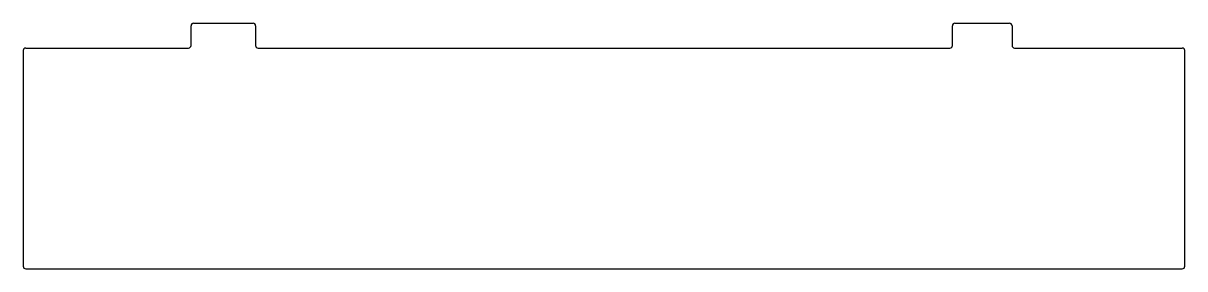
# Model space of a CAD drawing. Header units: millimetres. Extents: x 20 to 254, y 20 to 70.
import ezdxf

# ---------------------------------------------------------------- set-up
doc = ezdxf.new("R2010")
doc.units = ezdxf.units.MM

msp = doc.modelspace()

# ---------------------------------------------------------------- linework, layer by layer
for p, q in [((53.8, 65), (53.8, 69)), ((54.3, 69.5), (66.3, 69.5)), ((66.8, 69), (66.8, 65)), ((207.2, 65), (207.2, 69)), ((207.7, 69.5), (218.7, 69.5)), ((219.2, 69), (219.2, 65)), ((20, 64), (20, 20.5)), ((20.5, 64.5), (53.3, 64.5)), ((67.3, 64.5), (206.7, 64.5)), ((219.7, 64.5), (253.5, 64.5)), ((254, 20.5), (254, 64)), ((20.5, 20), (253.5, 20))]:
    msp.add_line(p, q)
for centre, start, end in [((54.3, 69), 90, 180), ((66.3, 69), 0, 90), ((207.7, 69), 90, 180), ((218.7, 69), 0, 90), ((20.5, 64), 90, 180), ((53.3, 65), 270, 0), ((67.3, 65), 180, 270), ((206.7, 65), 270, 0), ((219.7, 65), 180, 270), ((253.5, 64), 0, 90), ((20.5, 20.5), 180, 270), ((253.5, 20.5), 270, 0)]:
    msp.add_arc(centre, 0.5, start, end)

doc.saveas('drawing.dxf')
